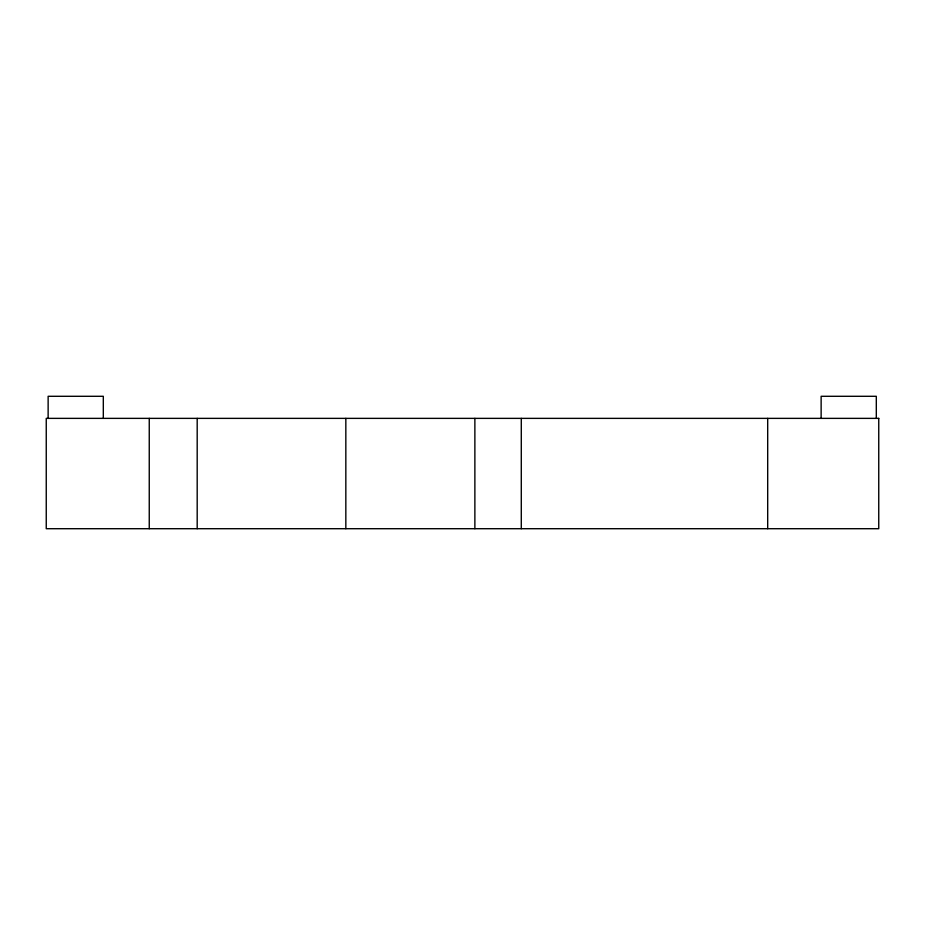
<?xml version="1.0" encoding="UTF-8"?>
<svg xmlns="http://www.w3.org/2000/svg" width="925" height="925" viewBox="0 0 925 925"><rect width="100%" height="100%" fill="white"/><g stroke="black" fill="none" stroke-linecap="round" stroke-linejoin="round"><path stroke-width="1.39" d="M876.31 418.366L876.31 396.293L821.134 396.293L821.134 418.366M767.692 418.366L767.692 528.707M521.284 418.366L521.284 528.707M474.872 418.366L474.872 528.707M345.834 418.366L345.834 528.707M197.187 418.366L197.187 528.707M149.249 418.366L149.249 528.707M103.311 418.366L103.311 396.293L48.135 396.293L48.135 418.366M878.75 418.366L46.25 418.366L46.25 528.707L878.75 528.707L878.75 418.366"/></g></svg>
